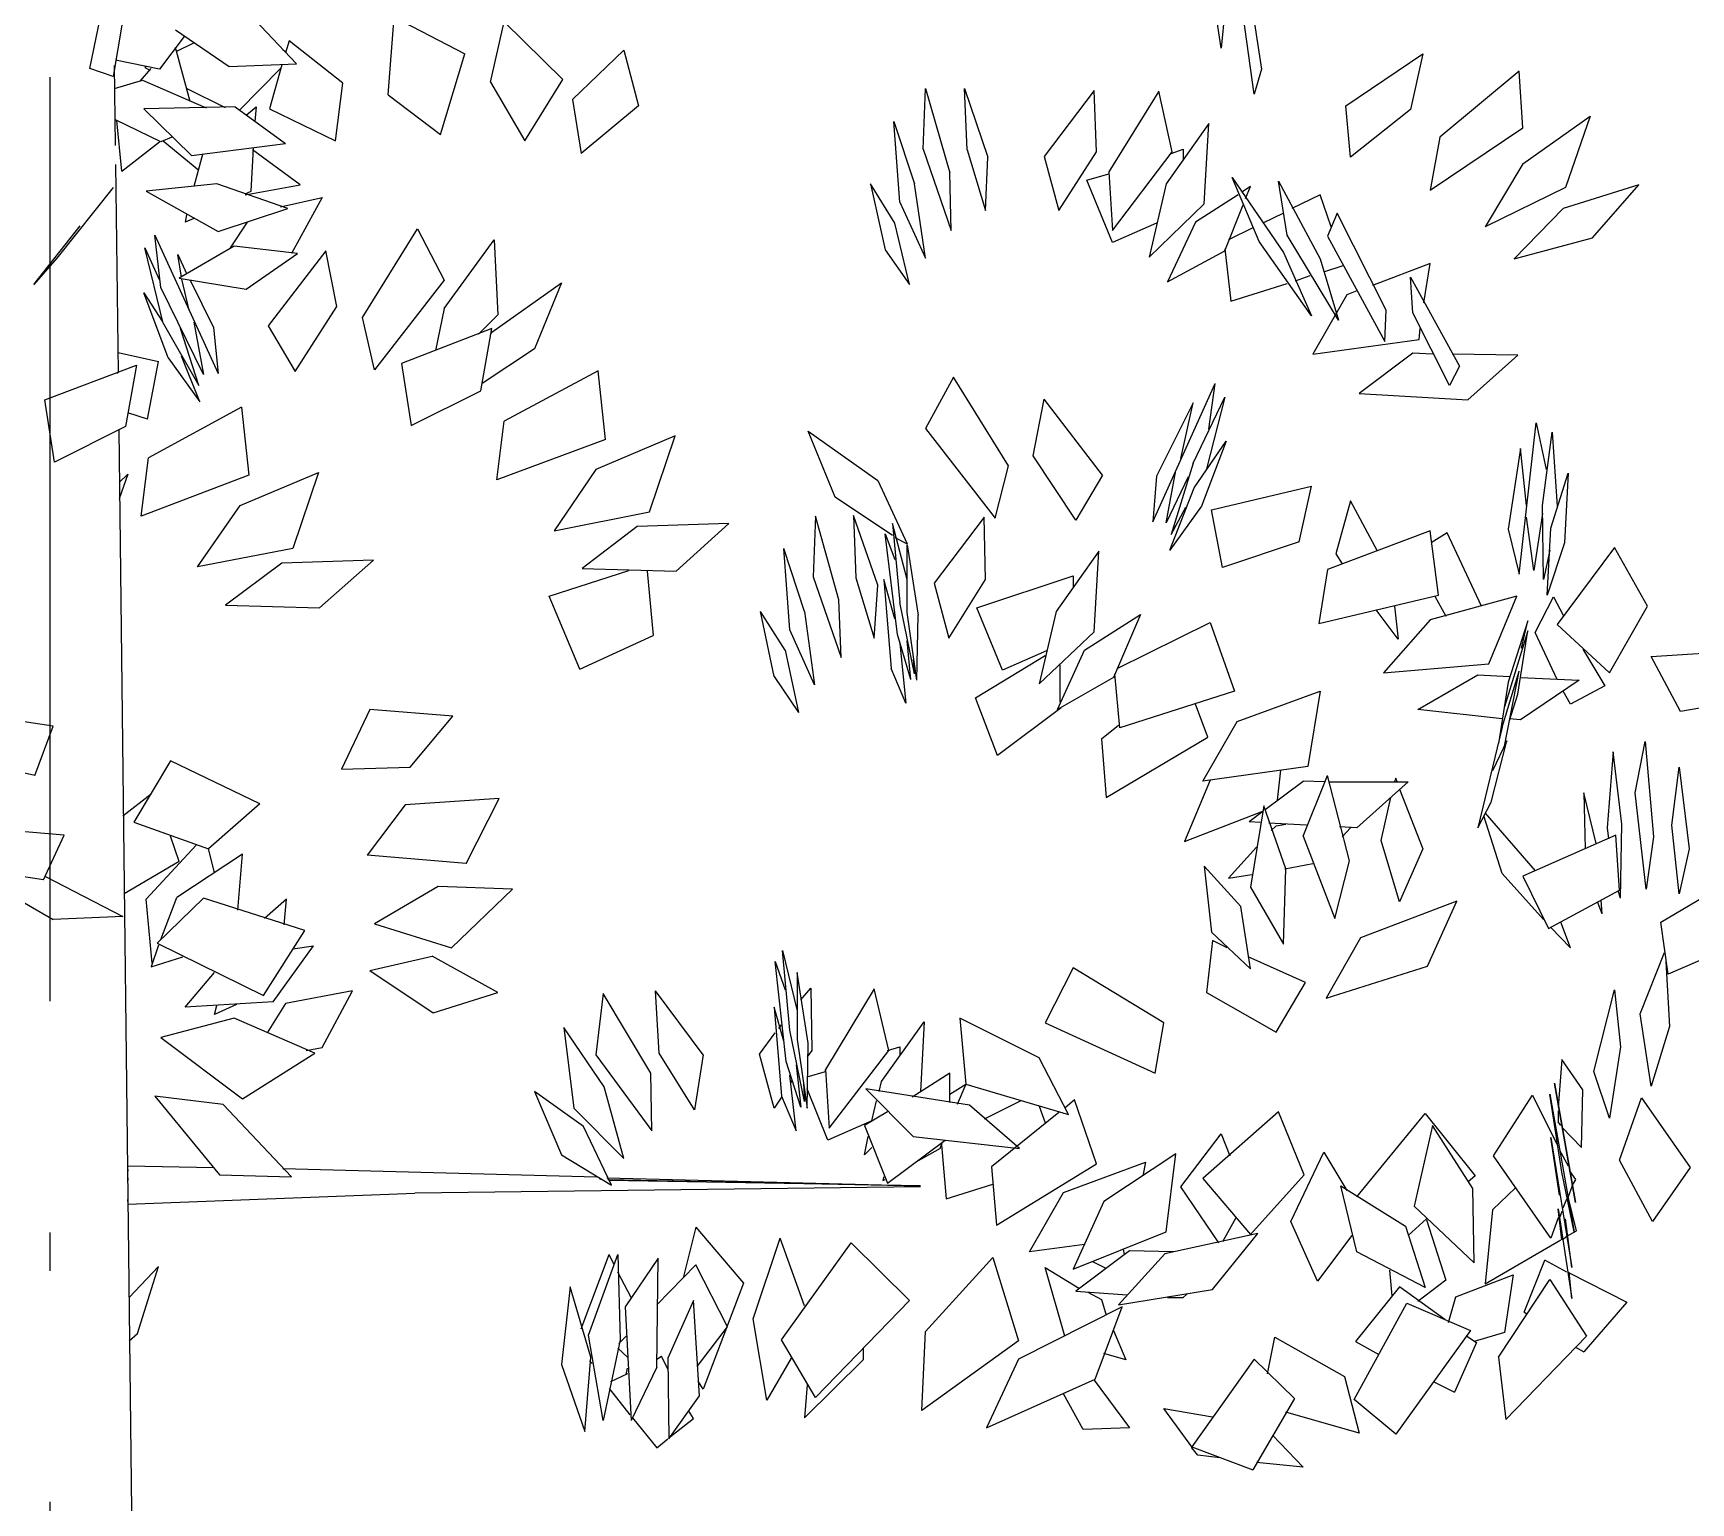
# Model space of a CAD drawing. Header units: millimetres. Extents: x 563079 to 571925, y 2063830 to 2067381.
# Drawn here: x 570927.66 to 570934.12, y 2066931.79 to 2066937.52 of the extents above; entities that cross this region are included whole.
import ezdxf

# ---------------------------------------------------------------- set-up
doc = ezdxf.new("R2010")
doc.units = ezdxf.units.MM
doc.header["$MEASUREMENT"] = 0
doc.linetypes.add('ACAD_ISO10W100', pattern=[18.5, 12, -3, 0.5, -3])
doc.layers.add('moi', color=7, linetype='Continuous')
doc.layers.add('SO', color=48, linetype='Continuous')

# ---------------------------------------------------------------- blocks, each defined once
blk = doc.blocks.new('fsdfasdfsdf')
at = {"color": 99, "linetype": 'ByBlock'}
for p, q in [((593769.5, 2067873.57), (593761.17, 2067928.87)), ((593238.48, 2067908.8), (593230.16, 2067859.75)), ((593781.98, 2067909.7), (593789.12, 2067863.32)), ((593218.86, 2067863.76), (593226.59, 2067901.67)), ((593299.14, 2067887.4), (593319.35, 2067865.99)), ((593363.95, 2067850.83), (593366.92, 2067888.74)), ((593366.92, 2067888.74), (593401.41, 2067870.9)), ((593413.9, 2067857.07), (593420.44, 2067886.51)), ((593448.98, 2067858.41), (593420.44, 2067886.51)), ((593771.28, 2067891.86), (593769.5, 2067873.57)), ((593785.55, 2067851.27), (593780.2, 2067889.63)), ((593264.65, 2067879.37), (593252.75, 2067863.32)), ((593260.48, 2067882.49), (593286.65, 2067864.65)), ((593261.08, 2067872.23), (593269.4, 2067876.25)), ((593315.79, 2067877.14), (593314, 2067871.34)), ((593341.95, 2067856.63), (593315.79, 2067877.14)), ((593267.62, 2067847.71), (593260.48, 2067874.02)), ((593312.81, 2067872.68), (593314, 2067872.23)), ((593389.52, 2067831.65), (593401.41, 2067870.9)), ((593453.74, 2067848.6), (593478.72, 2067872.68)), ((593478.72, 2067872.68), (593485.85, 2067845.48)), ((593830.15, 2067845.48), (593867.61, 2067870.9)), ((593867.61, 2067870.9), (593861.66, 2067843.69)), ((593230.16, 2067859.75), (593218.86, 2067863.76)), ((593231.35, 2067826.3), (593230.75, 2067865.1)), ((593252.75, 2067863.32), (593231.35, 2067867.77)), ((593243.24, 2067857.52), (593248.59, 2067863.76)), ((593246.21, 2067864.65), (593245.62, 2067864.21)), ((593245.62, 2067864.21), (593248, 2067862.87)), ((593286.65, 2067864.65), (593319.35, 2067865.99)), ((593311.62, 2067863.76), (593291.41, 2067843.25)), ((593312.22, 2067865.54), (593306.27, 2067844.14)), ((593789.12, 2067863.32), (593785.55, 2067851.27)), ((593914.59, 2067862.42), (593875.94, 2067830.31)), ((593916.37, 2067834.77), (593914.59, 2067862.42)), ((593230.75, 2067853.95), (593244.43, 2067857.96)), ((593244.43, 2067857.96), (593275.35, 2067844.58)), ((593284.86, 2067844.58), (593265.84, 2067853.95)), ((593338.38, 2067828.53), (593341.95, 2067856.63)), ((593413.9, 2067857.07), (593430.55, 2067828.53)), ((593430.55, 2067828.53), (593448.98, 2067858.41)), ((593624.4, 2067824.51), (593625.59, 2067853.95)), ((593625.59, 2067853.95), (593637.49, 2067812.92)), ((593645.81, 2067824.07), (593644.62, 2067853.95)), ((593644.62, 2067853.95), (593655.92, 2067820.5)), ((593707.65, 2067853.06), (593683.27, 2067820.95)), ((593708.84, 2067823.18), (593707.65, 2067853.06)), ((593739.17, 2067852.61), (593714.79, 2067813.37)), ((593745.71, 2067823.18), (593739.17, 2067852.61)), ((593289.62, 2067845.03), (593245.02, 2067844.14)), ((593245.02, 2067844.14), (593268.21, 2067821.39)), ((593289.62, 2067845.03), (593314, 2067827.19)), ((593294.97, 2067841.02), (593299.73, 2067845.03)), ((593299.73, 2067845.03), (593299.14, 2067837.89)), ((593306.27, 2067844.14), (593338.38, 2067828.53)), ((593363.95, 2067850.83), (593389.52, 2067831.65)), ((593453.74, 2067848.6), (593457.9, 2067822.28)), ((593485.85, 2067845.48), (593457.9, 2067822.28)), ((593832.53, 2067820.5), (593830.15, 2067845.48)), ((593253.35, 2067828.08), (593231.35, 2067838.79)), ((593234.32, 2067813.81), (593231.94, 2067838.34)), ((593613.11, 2067798.65), (593610.13, 2067837.89)), ((593610.13, 2067837.89), (593620.24, 2067807.57)), ((593763.55, 2067837), (593742.74, 2067807.57)), ((593761.17, 2067797.76), (593763.55, 2067837)), ((593861.66, 2067843.69), (593832.53, 2067820.5)), ((593916.37, 2067817.38), (593949.08, 2067840.57)), ((593949.08, 2067840.57), (593937.18, 2067805.78)), ((593234.32, 2067813.81), (593252.75, 2067828.08)), ((593258.7, 2067830.31), (593253.35, 2067828.08)), ((593254.54, 2067828.53), (593271.78, 2067814.26)), ((593871.18, 2067804.45), (593916.37, 2067834.77)), ((593875.94, 2067830.31), (593871.18, 2067804.45)), ((593268.21, 2067821.39), (593314, 2067827.19)), ((593273.57, 2067821.84), (593269.4, 2067806.23)), ((593297.35, 2067804), (593298.54, 2067824.96)), ((593321.14, 2067807.12), (593297.95, 2067824.07)), ((593624.4, 2067824.51), (593638.08, 2067784.82)), ((593645.81, 2067824.07), (593654.73, 2067794.63)), ((593654.73, 2067794.63), (593655.92, 2067820.5)), ((593683.27, 2067820.95), (593690.41, 2067794.63)), ((593690.41, 2067794.63), (593708.84, 2067823.18)), ((593716.57, 2067784.82), (593745.71, 2067823.18)), ((593745.12, 2067822.28), (593751.06, 2067824.51)), ((593751.06, 2067824.51), (593751.06, 2067819.61)), ((593231.35, 2067816.93), (593232.54, 2067715.7)), ((593638.08, 2067784.82), (593637.49, 2067812.92)), ((593704.09, 2067809.35), (593714.79, 2067812.47)), ((593714.79, 2067813.37), (593716.57, 2067784.82)), ((593916.37, 2067817.38), (593897.94, 2067786.61)), ((593230.16, 2067805.78), (593202.8, 2067771.44)), ((593280.7, 2067807.57), (593246.21, 2067804)), ((593246.21, 2067804), (593281.3, 2067784.38)), ((593315.19, 2067795.53), (593280.7, 2067807.57)), ((593294.38, 2067802.22), (593321.14, 2067807.12)), ((593294.38, 2067802.66), (593297.35, 2067804)), ((593598.83, 2067807.57), (593605.97, 2067775.46)), ((593610.73, 2067788.39), (593598.83, 2067807.57)), ((593625.59, 2067771.44), (593620.24, 2067807.57)), ((593716.57, 2067779.02), (593704.09, 2067809.35)), ((593742.74, 2067807.57), (593734.41, 2067771.89)), ((593787.93, 2067779.47), (593774.85, 2067810.69)), ((593774.85, 2067810.69), (593799.82, 2067774.12)), ((593783.77, 2067806.23), (593779.6, 2067803.55)), ((593781.39, 2067800.43), (593783.77, 2067806.23)), ((593801.61, 2067782.59), (593797.44, 2067808.91)), ((593797.44, 2067808.91), (593817.66, 2067771)), ((593937.18, 2067805.78), (593897.94, 2067786.61)), ((593972.86, 2067807.12), (593935.99, 2067795.53)), ((593950.27, 2067781.25), (593972.86, 2067807.12)), ((593281.3, 2067784.38), (593315.19, 2067795.53)), ((593311.62, 2067796.42), (593331.84, 2067800.88)), ((593331.84, 2067800.88), (593316.97, 2067773.67)), ((593613.11, 2067798.65), (593625.59, 2067771.44)), ((593734.41, 2067771.89), (593761.17, 2067797.76)), ((593777.82, 2067802.22), (593757.01, 2067788.84)), ((593771.28, 2067775.01), (593780.2, 2067797.31)), ((593817.66, 2067802.22), (593803.98, 2067795.53)), ((593823.01, 2067786.61), (593817.66, 2067802.22)), ((593935.99, 2067795.53), (593912.21, 2067771)), ((593265.84, 2067792.4), (593265.24, 2067788.84)), ((593269.4, 2067790.62), (593265.24, 2067788.84)), ((593287.24, 2067776.35), (593295.57, 2067788.84)), ((593617.86, 2067758.51), (593610.73, 2067788.39)), ((593737.98, 2067788.39), (593716.57, 2067779.02)), ((593757.01, 2067788.84), (593743.33, 2067759.85)), ((593799.82, 2067793.3), (593789.71, 2067788.39)), ((593825.99, 2067793.3), (593821.23, 2067782.15)), ((593849.77, 2067746.02), (593825.99, 2067793.3)), ((593191.51, 2067758.51), (593214.1, 2067787.05)), ((593253.35, 2067757.17), (593250.38, 2067782.59)), ((593250.38, 2067782.59), (593281.3, 2067715.25)), ((593351.46, 2067742.45), (593378.22, 2067785.71)), ((593378.22, 2067785.71), (593391.3, 2067760.74)), ((593391.3, 2067746.91), (593415.69, 2067780.36)), ((593415.69, 2067780.36), (593417.47, 2067743.79)), ((593784.96, 2067786.16), (593773.06, 2067780.36)), ((593813.5, 2067743.35), (593787.93, 2067779.47)), ((593826.58, 2067741.12), (593801.61, 2067782.59)), ((593821.23, 2067782.15), (593849.18, 2067730.86)), ((593912.21, 2067771), (593950.27, 2067781.25)), ((593202.8, 2067771.44), (593191.51, 2067758.51)), ((593254.54, 2067739.78), (593245.62, 2067776.35)), ((593245.62, 2067776.35), (593252.75, 2067760.74)), ((593261.67, 2067773.23), (593265.84, 2067763.86)), ((593263.46, 2067762.08), (593261.67, 2067773.23)), ((593289.03, 2067777.24), (593262.27, 2067761.63)), ((593319.95, 2067773.67), (593289.03, 2067777.24)), ((593294.97, 2067756.28), (593319.95, 2067773.67)), ((593333.62, 2067775.01), (593305.68, 2067738.44)), ((593338.98, 2067747.81), (593333.62, 2067775.01)), ((593605.97, 2067775.46), (593617.86, 2067758.51)), ((593743.33, 2067759.85), (593771.28, 2067775.01)), ((593771.28, 2067775.9), (593774.25, 2067750.48)), ((593799.82, 2067774.12), (593813.5, 2067743.35)), ((593817.66, 2067771), (593826.58, 2067741.12)), ((593819.45, 2067764.75), (593828.96, 2067767.88)), ((593871.18, 2067768.77), (593843.23, 2067758.06)), ((593868.21, 2067749.59), (593871.18, 2067768.77)), ((593274.16, 2067714.8), (593253.35, 2067757.17)), ((593262.27, 2067761.63), (593294.97, 2067756.28)), ((593263.46, 2067761.19), (593267.03, 2067746.02)), ((593267.62, 2067760.74), (593278.92, 2067737.55)), ((593391.3, 2067760.74), (593357.41, 2067717.03)), ((593414.5, 2067735.32), (593448.39, 2067759.4)), ((593448.39, 2067759.4), (593435.31, 2067727.29)), ((593774.25, 2067750.48), (593801.61, 2067758.96)), ((593805.77, 2067760.29), (593812.9, 2067762.97)), ((593835.5, 2067755.39), (593830.74, 2067753.6)), ((593862.85, 2067744.68), (593861.66, 2067762.08)), ((593861.66, 2067762.08), (593885.45, 2067718.82)), ((593256.92, 2067722.83), (593245.02, 2067754.5)), ((593245.02, 2067754.5), (593253.94, 2067740.67)), ((593318.76, 2067716.14), (593338.98, 2067747.81)), ((593830.74, 2067753.6), (593814.09, 2067724.62)), ((593254.54, 2067739.78), (593271.78, 2067709.45)), ((593269.4, 2067740.22), (593274.16, 2067714.8)), ((593357.41, 2067717.03), (593351.46, 2067742.45)), ((593391.3, 2067746.91), (593387.14, 2067726.4)), ((593417.47, 2067743.79), (593407.95, 2067734.43)), ((593849.18, 2067730.86), (593849.77, 2067746.02)), ((593880.69, 2067709.45), (593862.85, 2067744.68)), ((593271.78, 2067709.45), (593262.86, 2067737.1)), ((593278.92, 2067737.55), (593281.3, 2067715.25)), ((593305.68, 2067738.44), (593318.76, 2067716.14)), ((593414.5, 2067737.1), (593370.49, 2067720.16)), ((593409.14, 2067706.78), (593414.5, 2067737.1)), ((593413.9, 2067733.98), (593414.5, 2067735.32)), ((593814.09, 2067724.62), (593865.83, 2067731.75)), ((593865.83, 2067731.75), (593866.42, 2067737.1)), ((593232.54, 2067725.51), (593252.16, 2067721.05)), ((593272.38, 2067701.42), (593263.46, 2067723.72)), ((593435.31, 2067727.29), (593409.74, 2067710.34)), ((593862.85, 2067725.06), (593836.69, 2067705.44)), ((593872.37, 2067724.62), (593862.85, 2067725.06)), ((593913.99, 2067724.17), (593881.88, 2067724.62)), ((593889.61, 2067702.32), (593913.99, 2067724.17)), ((593196.86, 2067702.32), (593241.46, 2067719.26)), ((593232.54, 2067715.7), (593231.94, 2067715.25)), ((593241.46, 2067719.26), (593236.1, 2067689.38)), ((593246.81, 2067692.95), (593252.16, 2067721.05)), ((593256.92, 2067722.83), (593272.38, 2067701.42)), ((593370.49, 2067720.16), (593375.25, 2067689.83)), ((593466.23, 2067716.59), (593420.44, 2067692.06)), ((593469.8, 2067683.14), (593466.23, 2067716.59)), ((593885.45, 2067718.82), (593880.69, 2067709.45)), ((593375.25, 2067689.83), (593409.14, 2067706.78)), ((593639.27, 2067713.47), (593625.59, 2067688.49)), ((593666.03, 2067670.21), (593639.27, 2067713.47)), ((593736.2, 2067643), (593766.52, 2067710.34)), ((593763.55, 2067688.05), (593766.52, 2067710.34)), ((593201.61, 2067671.99), (593196.86, 2067702.32)), ((593292.59, 2067698.75), (593247.4, 2067674.22)), ((593292.59, 2067698.75), (593296.16, 2067665.75)), ((593677.92, 2067675.11), (593683.27, 2067702.76)), ((593711.82, 2067665.75), (593683.27, 2067702.76)), ((593755.82, 2067700.98), (593737.98, 2067665.3)), ((593749.87, 2067673.77), (593755.82, 2067700.98)), ((593755.82, 2067671.54), (593771.28, 2067703.65)), ((593771.28, 2067703.65), (593762.36, 2067668.87)), ((593836.69, 2067705.44), (593889.61, 2067702.32)), ((593246.81, 2067692.95), (593237.29, 2067696.07)), ((593416.87, 2067663.52), (593420.44, 2067692.06)), ((593914.59, 2067617.58), (593922.91, 2067691.17)), ((593922.91, 2067691.17), (593927.67, 2067668.42)), ((593236.1, 2067689.38), (593201.61, 2067671.99)), ((593244.43, 2066718.04), (593233.13, 2067687.6)), ((593469.8, 2067683.14), (593416.87, 2067663.52)), ((593503.69, 2067684.92), (593465.04, 2067668.42)), ((593491.2, 2067647.91), (593503.69, 2067684.92)), ((593581.59, 2067655.04), (593568.51, 2067687.15)), ((593568.51, 2067687.15), (593602.4, 2067663.07)), ((593625.59, 2067688.49), (593659.49, 2067644.79)), ((593925.89, 2067651.03), (593930.64, 2067686.71)), ((593930.64, 2067686.71), (593933.02, 2067650.58)), ((593698.73, 2067643.89), (593677.92, 2067675.11)), ((593756.41, 2067659.5), (593771.87, 2067682.25)), ((593771.87, 2067682.25), (593759.98, 2067650.58)), ((593915.18, 2067678.68), (593909.24, 2067639.43)), ((593918.16, 2067651.03), (593915.18, 2067678.68)), ((593243.83, 2067645.68), (593247.4, 2067674.22)), ((593292, 2067651.03), (593330.06, 2067667.08)), ((593330.06, 2067667.08), (593317.57, 2067630.07)), ((593465.04, 2067668.42), (593444.82, 2067638.54)), ((593659.49, 2067644.79), (593666.03, 2067670.21)), ((593742.74, 2067642.56), (593747.49, 2067667.98)), ((593755.82, 2067671.54), (593745.12, 2067636.76)), ((593930.05, 2067639.88), (593938.37, 2067666.64)), ((593938.37, 2067666.64), (593936.59, 2067632.74)), ((593237.29, 2067666.19), (593233.13, 2067654.15)), ((593233.13, 2067662.18), (593237.29, 2067666.19)), ((593296.16, 2067665.75), (593243.83, 2067645.68)), ((593602.4, 2067663.07), (593616.67, 2067632.3)), ((593711.82, 2067665.75), (593698.73, 2067643.89)), ((593737.98, 2067665.3), (593736.2, 2067643)), ((593753.44, 2067664.85), (593742.74, 2067642.56)), ((593744.52, 2067629.18), (593756.41, 2067659.5)), ((593764.74, 2067648.8), (593813.5, 2067660.39)), ((593807.55, 2067633.19), (593813.5, 2067660.39)), ((593271.19, 2067621.15), (593292, 2067651.03)), ((593609.54, 2067636.31), (593581.59, 2067655.04)), ((593759.98, 2067650.58), (593744.52, 2067629.18)), ((593832.53, 2067653.26), (593825.39, 2067627.39)), ((593845.61, 2067628.73), (593832.53, 2067653.26)), ((593926.48, 2067614.9), (593925.89, 2067651.03)), ((593444.82, 2067638.54), (593491.2, 2067647.91)), ((593572.08, 2067645.68), (593570.89, 2067616.24)), ((593583.37, 2067605.09), (593572.08, 2067645.68)), ((593590.51, 2067646.12), (593591.7, 2067615.8)), ((593602.4, 2067612.23), (593590.51, 2067646.12)), ((593654.14, 2067645.23), (593629.76, 2067613.12)), ((593654.73, 2067614.9), (593654.14, 2067645.23)), ((593745.12, 2067636.76), (593752.25, 2067650.14)), ((593770.09, 2067620.7), (593764.74, 2067648.8)), ((593921.72, 2067619.36), (593918.16, 2067645.23)), ((593925.89, 2067647.01), (593921.72, 2067619.36)), ((593485.26, 2067640.77), (593458.5, 2067620.26)), ((593529.86, 2067642.11), (593485.26, 2067640.77)), ((593504.29, 2067618.92), (593529.86, 2067642.11)), ((593611.92, 2067588.15), (593605.97, 2067637.2)), ((593605.97, 2067637.2), (593610.73, 2067624.72)), ((593616.67, 2067614.9), (593609.54, 2067642.11)), ((593609.54, 2067642.11), (593613.11, 2067603.75)), ((593610.73, 2067635.42), (593616.67, 2067632.3)), ((593871.18, 2067638.54), (593821.23, 2067619.81)), ((593875.34, 2067607.32), (593871.18, 2067638.54)), ((593879.5, 2067637.65), (593871.77, 2067632.74)), ((593896.15, 2067601.97), (593879.5, 2067637.65)), ((593909.24, 2067639.43), (593914.59, 2067617.58)), ((593928.26, 2067607.32), (593930.05, 2067639.88)), ((593317.57, 2067630.07), (593271.19, 2067621.15)), ((593566.72, 2067599.3), (593556.61, 2067630.07)), ((593559.59, 2067590.38), (593556.61, 2067630.07)), ((593616.67, 2067598.85), (593616.67, 2067631.85)), ((593616.67, 2067631.85), (593622.03, 2067597.51)), ((593710.03, 2067628.73), (593689.22, 2067599.3)), ((593707.65, 2067589.48), (593710.03, 2067628.73)), ((593807.55, 2067633.19), (593770.09, 2067620.7)), ((593825.39, 2067627.39), (593828.36, 2067622.49)), ((593929.45, 2067629.18), (593926.48, 2067614.9)), ((593936.59, 2067632.74), (593928.26, 2067607.32)), ((593960.97, 2067630.51), (593933.02, 2067593.05)), ((593977.02, 2067601.97), (593960.97, 2067630.51)), ((593312.22, 2067622.93), (593284.86, 2067602.42)), ((593356.82, 2067624.27), (593312.22, 2067622.93)), ((593330.65, 2067601.08), (593356.82, 2067624.27)), ((593442.44, 2067606.88), (593481.1, 2067619.36)), ((593458.5, 2067620.26), (593504.29, 2067618.92)), ((593490.02, 2067618.92), (593492.99, 2067587.7)), ((593821.23, 2067619.81), (593817.07, 2067593.5)), ((593570.89, 2067616.24), (593584.56, 2067577)), ((593591.7, 2067615.8), (593600.62, 2067586.36)), ((593600.62, 2067586.36), (593602.4, 2067612.23)), ((593610.73, 2067595.73), (593605.38, 2067614.9)), ((593605.38, 2067614.9), (593608.94, 2067571.64)), ((593629.76, 2067613.12), (593636.89, 2067586.36)), ((593636.89, 2067586.36), (593654.73, 2067614.9)), ((593650.57, 2067601.08), (593697.54, 2067616.69)), ((593697.54, 2067616.69), (593697.54, 2067610.89)), ((593284.86, 2067602.42), (593330.65, 2067601.08)), ((593457.31, 2067571.2), (593442.44, 2067606.88)), ((593584.56, 2067577), (593583.37, 2067605.09)), ((593620.24, 2067568.97), (593613.11, 2067603.75)), ((593817.07, 2067593.5), (593875.34, 2067607.32)), ((593853.93, 2067601.97), (593855.72, 2067585.92)), ((593913.4, 2067606.88), (593871.18, 2067595.28)), ((593873.56, 2067606.88), (593878.91, 2067597.07)), ((593899.72, 2067573.87), (593913.4, 2067606.88)), ((593922.32, 2067589.04), (593931.24, 2067606.43)), ((593931.24, 2067606.43), (593935.99, 2067597.51)), ((593958.59, 2067569.41), (593977.02, 2067601.97)), ((593551.86, 2067567.63), (593545.32, 2067599.3)), ((593557.21, 2067580.56), (593545.32, 2067599.3)), ((593566.72, 2067599.3), (593571.48, 2067563.62)), ((593621.43, 2067565.85), (593616.67, 2067598.85)), ((593621.43, 2067565.85), (593622.03, 2067597.51)), ((593663.06, 2067570.75), (593650.57, 2067601.08)), ((593689.22, 2067599.3), (593680.89, 2067564.06)), ((593702.9, 2067580.56), (593730.25, 2067597.96)), ((593730.25, 2067597.96), (593717.17, 2067567.18)), ((593718.95, 2067571.64), (593764.14, 2067593.94)), ((593764.14, 2067593.94), (593776.04, 2067560.49)), ((593855.72, 2067585.92), (593845.01, 2067600.19)), ((593871.18, 2067595.28), (593848.58, 2067569.41)), ((593918.75, 2067594.84), (593909.24, 2067564.95)), ((593915.78, 2067581.46), (593918.75, 2067594.84)), ((593457.31, 2067571.2), (593492.99, 2067587.7)), ((593571.48, 2067563.62), (593559.59, 2067590.38)), ((593618.46, 2067566.29), (593611.92, 2067588.15)), ((593680.89, 2067564.06), (593707.65, 2067589.48)), ((593918.75, 2067589.93), (593907.45, 2067552.91)), ((593913.99, 2067559.16), (593918.75, 2067589.93)), ((593933.02, 2067566.29), (593922.32, 2067589.04)), ((593933.02, 2067593.05), (593958.59, 2067569.41)), ((593557.21, 2067580.56), (593563.75, 2067550.24)), ((593613.11, 2067583.69), (593616.08, 2067554.7)), ((593618.46, 2067566.29), (593616.67, 2067585.02)), ((593649.97, 2067557.37), (593683.87, 2067577.89)), ((593684.46, 2067580.12), (593663.06, 2067570.75)), ((593689.81, 2067551.58), (593702.9, 2067580.56)), ((593945.51, 2067581.01), (593956.21, 2067563.17)), ((593978.81, 2067577.44), (594006.76, 2067579.23)), ((593616.08, 2067554.7), (593608.94, 2067571.64)), ((593619.65, 2067576.1), (593620.24, 2067568.97)), ((593691, 2067573.43), (593691, 2067555.14)), ((593848.58, 2067569.41), (593899.72, 2067573.87)), ((593906.26, 2067543.1), (593914.59, 2067570.31)), ((593907.45, 2067533.74), (593914.59, 2067570.31)), ((593993.08, 2067550.68), (593978.81, 2067577.44)), ((593551.86, 2067567.63), (593563.75, 2067550.24)), ((593717.17, 2067567.18), (593689.81, 2067551.58)), ((593720.14, 2067542.66), (593717.76, 2067568.97)), ((593865.23, 2067551.58), (593894.37, 2067568.52)), ((593894.37, 2067568.52), (593909.83, 2067567.63)), ((593909.24, 2067564.95), (593904.48, 2067535.07)), ((593915.18, 2067567.18), (593943.72, 2067565.85)), ((593943.72, 2067565.85), (593915.18, 2067546.67)), ((593956.21, 2067563.17), (593939.56, 2067554.25)), ((593660.68, 2067529.28), (593649.97, 2067557.37)), ((593776.04, 2067560.49), (593720.14, 2067542.66)), ((593762.95, 2067538.2), (593757.01, 2067554.25)), ((593777.23, 2067545.78), (593817.66, 2067560.49)), ((593817.66, 2067560.49), (593811.71, 2067523.92)), ((593909.83, 2067546.22), (593913.99, 2067559.16)), ((593939.56, 2067554.25), (593935.99, 2067560.49)), ((594022.22, 2067555.59), (593993.08, 2067550.68)), ((593201.02, 2067543.55), (593148.69, 2067551.13)), ((593355.03, 2067551.58), (593341.36, 2067522.59)), ((593395.47, 2067548.45), (593355.03, 2067551.58)), ((593374.66, 2067523.48), (593395.47, 2067548.45)), ((593691.6, 2067552.47), (593660.68, 2067529.28)), ((593691, 2067552.47), (593691.6, 2067552.47)), ((593760.58, 2067516.79), (593777.23, 2067545.78)), ((593906.26, 2067547.12), (593865.23, 2067551.58)), ((593915.18, 2067546.67), (593909.83, 2067547.12)), ((593192.1, 2067519.46), (593201.02, 2067543.55)), ((593711.22, 2067537.3), (593719.55, 2067543.99)), ((593711.22, 2067537.3), (593713.6, 2067508.76)), ((593713.6, 2067508.76), (593762.95, 2067538.2)), ((593906.26, 2067543.1), (593894.37, 2067494.04)), ((593900.91, 2067506.53), (593908.64, 2067536.41)), ((593908.64, 2067536.41), (593901.51, 2067521.69)), ((593960.37, 2067531.06), (593957.4, 2067494.04)), ((593964.54, 2067495.83), (593960.37, 2067531.06)), ((593971.08, 2067510.99), (593975.84, 2067535.97)), ((593975.84, 2067535.97), (593980, 2067489.58)), ((593192.1, 2067519.46), (593172.48, 2067523.92)), ((593258.11, 2067526.6), (593240.27, 2067496.72)), ((593301.51, 2067505.64), (593258.11, 2067526.6)), ((593341.36, 2067522.59), (593374.66, 2067523.48)), ((593811.71, 2067523.92), (593760.58, 2067516.79)), ((593796.85, 2067507.42), (593798.63, 2067522.14)), ((593988.92, 2067495.38), (593992.49, 2067523.48)), ((593992.49, 2067523.48), (593997.24, 2067483.79)), ((593764.14, 2067517.23), (593751.66, 2067487.35)), ((593790.9, 2067502.96), (593809.34, 2067516.79)), ((593809.34, 2067490.03), (593821.23, 2067519.46)), ((593820.04, 2067516.34), (593809.34, 2067516.79)), ((593831.93, 2067477.99), (593821.23, 2067519.46)), ((593821.82, 2067516.34), (593860.48, 2067516.34)), ((593860.48, 2067516.34), (593835.5, 2067494.04)), ((593854.53, 2067518.13), (593853.93, 2067516.34)), ((593855.12, 2067516.34), (593854.53, 2067518.13)), ((593234.91, 2067499.84), (593248.59, 2067510.55)), ((593301.51, 2067505.64), (593276.54, 2067483.79)), ((593372.28, 2067505.19), (593353.84, 2067480.66)), ((593418.06, 2067508.32), (593372.28, 2067505.19)), ((593402.01, 2067476.65), (593418.06, 2067508.32)), ((593847.39, 2067487.8), (593852.15, 2067508.76)), ((593856.31, 2067512.78), (593867.61, 2067483.79)), ((593894.37, 2067494.04), (593900.91, 2067506.53)), ((593952.05, 2067486.46), (593946.1, 2067510.99)), ((593946.1, 2067510.99), (593946.7, 2067483.79)), ((593976.43, 2067464.16), (593971.08, 2067510.99)), ((593751.66, 2067487.35), (593789.71, 2067502.07)), ((593783.17, 2067497.17), (593789.71, 2067502.07)), ((593783.17, 2067497.17), (593788.52, 2067496.72)), ((593790.31, 2067504.75), (593783.77, 2067465.06)), ((593801.01, 2067473.97), (593790.31, 2067504.75)), ((593906.26, 2067471.74), (593897.34, 2067499.84)), ((593897.94, 2067501.18), (593922.32, 2067473.08)), ((593206.37, 2067490.48), (593173.67, 2067493.15)), ((593196.26, 2067468.62), (593206.37, 2067490.48)), ((593240.27, 2067496.72), (593276.54, 2067483.79)), ((593262.27, 2067477.54), (593258.11, 2067490.03)), ((593811.12, 2067495.38), (593792.69, 2067496.27)), ((593796.25, 2067494.94), (593793.88, 2067492.71)), ((593796.25, 2067494.94), (593801.01, 2067495.83)), ((593809.34, 2067490.03), (593824.8, 2067449.89)), ((593835.5, 2067494.04), (593827.18, 2067494.49)), ((593828.36, 2067489.58), (593832.53, 2067494.04)), ((593961.56, 2067490.48), (593916.37, 2067470.41)), ((593957.4, 2067494.04), (593958, 2067488.69)), ((593963.35, 2067463.72), (593961.56, 2067490.48)), ((593963.94, 2067459.7), (593964.54, 2067495.83)), ((593980, 2067489.58), (593976.43, 2067464.16)), ((593992.49, 2067461.93), (593988.92, 2067495.38)), ((593246.21, 2067459.26), (593270.59, 2067485.57)), ((593293.19, 2067481.11), (593261.08, 2067460.15)), ((593279.51, 2067472.19), (593276.54, 2067483.79)), ((593290.81, 2067453.91), (593293.19, 2067481.11)), ((593786.74, 2067484.68), (593773.06, 2067469.52)), ((593856.31, 2067457.92), (593847.39, 2067487.8)), ((593867.61, 2067483.79), (593856.31, 2067457.92)), ((593997.24, 2067483.79), (593992.49, 2067461.93)), ((593158.21, 2067473.97), (593201.02, 2067449.45)), ((593196.26, 2067468.62), (593161.77, 2067473.97)), ((593262.27, 2067477.54), (593235.51, 2067461.93)), ((593402.01, 2067476.65), (593353.84, 2067480.66)), ((593779.01, 2067455.69), (593761.17, 2067475.31)), ((593761.17, 2067475.31), (593764.74, 2067443.2)), ((593799.82, 2067437.4), (593801.01, 2067473.97)), ((593800.42, 2067473.97), (593814.09, 2067476.65)), ((593824.8, 2067449.89), (593831.93, 2067477.99)), ((593983.57, 2067448.11), (594028.76, 2067474.87)), ((593196.86, 2067470.41), (593234.91, 2067450.78)), ((593388.33, 2067465.5), (593357.41, 2067447.22)), ((593424.6, 2067464.16), (593388.33, 2067465.5)), ((593773.06, 2067469.52), (593784.36, 2067471.3)), ((593783.77, 2067465.06), (593799.82, 2067437.4)), ((593906.26, 2067471.74), (593926.48, 2067449.45)), ((593916.37, 2067470.41), (593928.86, 2067444.99)), ((593249.19, 2067428.04), (593246.21, 2067459.26)), ((593274.16, 2067459.7), (593251.56, 2067437.85)), ((593253.35, 2067439.63), (593261.08, 2067460.15)), ((593323.52, 2067444.09), (593274.16, 2067459.7)), ((593314.6, 2067459.26), (593303.89, 2067449.89)), ((593313.41, 2067446.77), (593314.6, 2067459.26)), ((593394.87, 2067435.62), (593424.6, 2067464.16)), ((593884.26, 2067458.37), (593837.28, 2067440.53)), ((593869.99, 2067426.7), (593884.26, 2067458.37)), ((593928.86, 2067444.99), (593963.35, 2067463.72)), ((593955.02, 2067452.12), (593952.64, 2067457.92)), ((593955.02, 2067452.12), (593954.43, 2067458.81)), ((593963.94, 2067459.7), (593962.75, 2067463.27)), ((593234.91, 2067450.78), (593201.02, 2067449.45)), ((593783.77, 2067425.36), (593779.01, 2067455.69)), ((593303.3, 2067412.43), (593323.52, 2067444.09)), ((593357.41, 2067447.22), (593394.87, 2067435.62)), ((593764.74, 2067443.2), (593783.77, 2067425.36)), ((593837.28, 2067440.53), (593820.63, 2067411.09)), ((593939.56, 2067435.62), (593930.05, 2067445.43)), ((593939.56, 2067435.62), (593934.81, 2067448.11)), ((593987.13, 2067422.69), (593983.57, 2067448.11)), ((594041.25, 2067446.32), (593987.13, 2067422.69)), ((593252.16, 2067436.96), (593248.59, 2067426.26)), ((593251.56, 2067437.85), (593303.3, 2067412.43)), ((593308.06, 2067409.31), (593327.68, 2067436.51)), ((593317.57, 2067435.17), (593327.68, 2067436.51)), ((593559.59, 2067395.48), (593556.02, 2067434.28)), ((593556.02, 2067434.28), (593563.16, 2067404.85)), ((593765.33, 2067439.19), (593762.36, 2067413.77)), ((593772.47, 2067435.62), (593765.33, 2067439.19)), ((593973.46, 2067403.51), (593985.35, 2067433.39)), ((593248.59, 2067426.26), (593264.05, 2067431.16)), ((593249.19, 2067428.04), (593249.19, 2067428.04)), ((593355.03, 2067424.47), (593385.36, 2067431.61)), ((593355.03, 2067424.47), (593385.95, 2067403.96)), ((593417.47, 2067413.77), (593385.36, 2067431.61)), ((593557.8, 2067380.32), (593552.45, 2067428.93)), ((593552.45, 2067428.93), (593557.21, 2067415.11)), ((593697.54, 2067425.81), (593683.87, 2067399.05)), ((593741.55, 2067399.05), (593697.54, 2067425.81)), ((593810.53, 2067418.67), (593782.58, 2067431.16)), ((593820.63, 2067411.09), (593869.99, 2067426.7)), ((593985.94, 2067428.93), (593987.73, 2067397.27)), ((593265.24, 2067406.63), (593279.51, 2067423.58)), ((593568.51, 2067389.24), (593563.16, 2067423.58)), ((593563.16, 2067423.58), (593563.16, 2067391.02)), ((593796.25, 2067394.59), (593810.53, 2067418.67)), ((593308.06, 2067409.31), (593265.24, 2067406.63)), ((593314, 2067408.42), (593305.08, 2067394.14)), ((593346.71, 2067414.66), (593314, 2067408.42)), ((593331.84, 2067387.01), (593346.71, 2067414.66)), ((593385.95, 2067403.96), (593417.47, 2067413.77)), ((593468.61, 2067413.32), (593465.04, 2067383.44)), ((593491.8, 2067374.52), (593468.61, 2067413.32)), ((593517.37, 2067383.44), (593494.18, 2067414.66)), ((593495.96, 2067384.33), (593494.18, 2067414.66)), ((593564.94, 2067410.2), (593569.7, 2067416)), ((593569.7, 2067416), (593570.29, 2067385.67)), ((593600.62, 2067415.55), (593576.83, 2067376.31)), ((593607.75, 2067385.67), (593600.62, 2067415.55)), ((593762.36, 2067413.77), (593796.25, 2067394.59)), ((593950.86, 2067375.41), (593960.97, 2067415.11)), ((593960.97, 2067415.11), (593963.94, 2067387.45)), ((593289.03, 2067401.28), (593253.35, 2067391.91)), ((593290.22, 2067407.97), (593279.51, 2067403.06)), ((593279.51, 2067403.06), (593280.7, 2067407.52)), ((593328.27, 2067384.33), (593289.03, 2067401.28)), ((593556.61, 2067390.13), (593551.86, 2067406.63)), ((593551.86, 2067406.63), (593555.43, 2067363.37)), ((593562.56, 2067406.63), (593563.16, 2067407.52)), ((593680.89, 2067382.1), (593642.24, 2067401.28)), ((593642.24, 2067401.28), (593645.22, 2067369.17)), ((593978.81, 2067368.28), (593973.46, 2067403.51)), ((593449.58, 2067396.82), (593454.34, 2067357.57)), ((593469.2, 2067367.83), (593449.58, 2067396.82)), ((593544.72, 2067383.89), (593552.45, 2067394.14)), ((593554.24, 2067396.37), (593555.43, 2067398.16)), ((593566.72, 2067360.7), (593559.59, 2067395.48)), ((593604.19, 2067370.51), (593625, 2067399.5)), ((593625, 2067399.5), (593623.21, 2067365.6)), ((593683.87, 2067399.05), (593737.39, 2067374.52)), ((593737.39, 2067374.52), (593741.55, 2067399.05)), ((593987.73, 2067397.27), (593978.81, 2067368.28)), ((593253.35, 2067391.91), (593293.19, 2067362.03)), ((593293.19, 2067362.03), (593328.27, 2067384.33)), ((593324.11, 2067385.67), (593331.84, 2067387.01)), ((593513.21, 2067356.68), (593495.96, 2067384.33)), ((593563.16, 2067391.02), (593567.91, 2067357.57)), ((593567.91, 2067357.57), (593568.51, 2067389.24)), ((593570.29, 2067385.67), (593567.91, 2067382.55)), ((593578.62, 2067347.76), (593607.75, 2067385.67)), ((593607.16, 2067385.67), (593613.11, 2067387.45)), ((593613.11, 2067387.45), (593613.11, 2067383)), ((593963.94, 2067387.45), (593958.59, 2067352.67)), ((593465.04, 2067383.44), (593492.39, 2067346.42)), ((593517.37, 2067383.44), (593513.21, 2067356.68)), ((593551.86, 2067357.57), (593544.72, 2067383.89)), ((593564.94, 2067358.02), (593557.8, 2067380.32)), ((593562.56, 2067378.54), (593564.94, 2067358.02)), ((593576.83, 2067375.41), (593576.83, 2067376.31)), ((593576.83, 2067376.31), (593578.62, 2067347.76)), ((593695.17, 2067354.45), (593680.89, 2067382.1)), ((593935.4, 2067381.21), (593933.62, 2067358.02)), ((593945.51, 2067366.49), (593935.4, 2067381.21)), ((593478.72, 2067333.05), (593469.2, 2067367.83)), ((593492.39, 2067346.42), (593491.8, 2067374.52)), ((593562.56, 2067346.42), (593559.59, 2067373.63)), ((593560.18, 2067370.95), (593560.18, 2067370.06)), ((593563.16, 2067374.97), (593563.16, 2067375.41)), ((593566.13, 2067369.62), (593566.72, 2067360.7)), ((593567.91, 2067372.74), (593576.83, 2067375.41)), ((593603, 2067365.6), (593604.19, 2067370.51)), ((593637.49, 2067374.52), (593619.05, 2067362.93)), ((593637.49, 2067360.25), (593637.49, 2067374.52)), ((593637.49, 2067364.26), (593645.22, 2067369.17)), ((593645.22, 2067369.17), (593641.05, 2067359.36)), ((593645.22, 2067369.17), (593695.17, 2067354.45)), ((593931.83, 2067369.62), (593941.94, 2067311.64)), ((593941.94, 2067311.64), (593931.83, 2067369.62)), ((593958.59, 2067352.67), (593950.86, 2067375.41)), ((593250.38, 2067363.37), (593281.89, 2067325.02)), ((593283.68, 2067359.36), (593250.38, 2067363.37)), ((593459.09, 2067348.65), (593435.31, 2067365.6)), ((593435.31, 2067365.6), (593448.39, 2067334.83)), ((593555.43, 2067362.93), (593551.86, 2067357.57)), ((593555.43, 2067363.37), (593562.56, 2067346.42)), ((593578.02, 2067341.96), (593567.91, 2067366.94)), ((593596.46, 2067366.94), (593619.65, 2067343.75)), ((593647, 2067358.91), (593596.46, 2067366.94)), ((593599.43, 2067351.33), (593601.81, 2067361.14)), ((593671.97, 2067361.14), (593654.14, 2067352.22)), ((593698.14, 2067361.59), (593693.38, 2067357.57)), ((593708.84, 2067330.37), (593698.14, 2067361.59)), ((593902.1, 2067334.38), (593921.13, 2067363.82)), ((593921.13, 2067363.82), (593933.02, 2067339.74)), ((593929.45, 2067364.26), (593941.35, 2067297.37)), ((593935.4, 2067326.36), (593929.45, 2067364.26)), ((593944.91, 2067338.4), (593945.51, 2067366.49)), ((593963.35, 2067332.15), (593974.05, 2067362.48)), ((593974.05, 2067362.48), (593997.84, 2067328.59)), ((593316.97, 2067324.13), (593283.68, 2067359.36)), ((593454.34, 2067357.57), (593478.72, 2067333.05)), ((593607.16, 2067355.79), (593595.86, 2067349.1)), ((593671.38, 2067337.95), (593647, 2067358.91)), ((593690.41, 2067355.34), (593657.7, 2067329.03)), ((593680.89, 2067358.47), (593683.87, 2067350.44)), ((593797.44, 2067355.79), (593760.58, 2067323.23)), ((593809.93, 2067325.02), (593797.44, 2067355.79)), ((593835.5, 2067314.31), (593868.8, 2067354.9)), ((593868.8, 2067354.9), (593893.18, 2067324.57)), ((593933.62, 2067356.24), (593933.62, 2067350.88)), ((593472.77, 2067320.11), (593459.09, 2067348.65)), ((593599.43, 2067351.33), (593578.02, 2067341.96)), ((593595.86, 2067349.1), (593607.16, 2067321)), ((593595.86, 2067334.83), (593597.64, 2067343.75)), ((593619.65, 2067343.75), (593671.38, 2067337.95)), ((593749.87, 2067319.22), (593769.5, 2067345.09)), ((593769.5, 2067345.09), (593773.66, 2067334.38)), ((593872.37, 2067349.1), (593863.45, 2067309.85)), ((593891.99, 2067318.33), (593872.37, 2067349.1)), ((593934.81, 2067349.1), (593933.62, 2067350.88)), ((593935.4, 2067348.21), (593944.91, 2067338.4)), ((593595.86, 2067334.83), (593599.43, 2067338.4)), ((593607.16, 2067321), (593635.11, 2067341.96)), ((593632.73, 2067337.95), (593620.84, 2067331.26)), ((593632.73, 2067337.95), (593633.92, 2067341.07)), ((593633.32, 2067339.74), (593635.7, 2067313.42)), ((593803.39, 2067302.27), (593819.45, 2067336.17)), ((593819.45, 2067336.17), (593830.74, 2067317.44)), ((593930.05, 2067343.3), (593940.16, 2067279.97)), ((593934.21, 2067315.21), (593930.05, 2067343.3)), ((593934.21, 2067337.06), (593938.37, 2067329.48)), ((593237.29, 2067329.48), (593278.92, 2067328.59)), ((593237.29, 2067327.69), (593237.29, 2067326.8)), ((593313.41, 2067327.69), (593312.81, 2067328.14)), ((593312.81, 2067328.14), (593465.63, 2067324.13)), ((593448.39, 2067334.83), (593472.77, 2067320.11)), ((593657.7, 2067329.03), (593660.08, 2067300.49)), ((593660.08, 2067300.49), (593708.84, 2067330.37)), ((593692.79, 2067316.54), (593732.63, 2067331.26)), ((593747.49, 2067335.28), (593712.41, 2067312.08)), ((593732.63, 2067331.26), (593731.44, 2067324.57)), ((593742.74, 2067297.37), (593747.49, 2067335.28)), ((593930.05, 2067294.25), (593902.1, 2067334.38)), ((593979.4, 2067302.27), (593963.35, 2067332.15)), ((593997.84, 2067328.59), (593979.4, 2067302.27)), ((593237.29, 2067323.68), (593237.29, 2067322.34)), ((593281.89, 2067325.02), (593316.97, 2067324.13)), ((593467.42, 2067322.79), (593466.82, 2067323.23)), ((593470.39, 2067323.68), (593623.21, 2067319.67)), ((593471.58, 2067322.34), (593470.99, 2067322.79)), ((593470.99, 2067322.79), (593623.21, 2067319.67)), ((593623.21, 2067319.67), (593471.58, 2067322.34)), ((593605.38, 2067324.13), (593604.78, 2067322.34)), ((593604.78, 2067322.34), (593605.97, 2067322.79)), ((593635.7, 2067313.42), (593658.3, 2067320.56)), ((593760.58, 2067323.23), (593783.77, 2067296.03)), ((593783.77, 2067296.03), (593809.93, 2067325.02)), ((593827.77, 2067319.67), (593859.29, 2067300.04)), ((593835.5, 2067287.56), (593827.77, 2067319.67)), ((593893.18, 2067324.57), (593889.61, 2067321.45)), ((593941.35, 2067297.37), (593935.4, 2067326.36)), ((593938.97, 2067327.25), (593941.94, 2067322.79)), ((593941.94, 2067322.79), (593940.16, 2067319.67)), ((593940.16, 2067319.67), (593940.16, 2067319.22)), ((593237.29, 2067310.75), (593377.03, 2067316.1)), ((593237.29, 2067312.08), (593237.29, 2067312.98)), ((593623.21, 2067319.22), (593377.03, 2067316.1)), ((593676.14, 2067287.56), (593692.79, 2067316.54)), ((593712.41, 2067312.08), (593697.54, 2067279.08)), ((593768.31, 2067292.02), (593749.87, 2067319.22)), ((593892.59, 2067282.2), (593891.99, 2067318.33)), ((593901.51, 2067308.07), (593912.8, 2067318.77)), ((593935.99, 2067308.96), (593937.78, 2067313.42)), ((593940.16, 2067319.22), (593938.37, 2067314.31)), ((593942.54, 2067297.81), (593938.37, 2067314.31)), ((593237.29, 2067311.19), (593237.29, 2067310.75)), ((593776.63, 2067304.06), (593770.09, 2067292.46)), ((593869.39, 2067303.61), (593860.48, 2067295.58)), ((593863.45, 2067309.85), (593892.59, 2067282.2)), ((593901.51, 2067308.07), (593897.94, 2067271.95)), ((593933.62, 2067304.06), (593930.05, 2067294.25)), ((593933.62, 2067308.52), (593940.16, 2067264.81)), ((593935.4, 2067293.35), (593933.62, 2067308.52)), ((593934.21, 2067304.06), (593933.62, 2067304.06)), ((593935.4, 2067307.18), (593934.21, 2067304.06)), ((593940.16, 2067279.97), (593937.18, 2067303.61)), ((593513.8, 2067299.6), (593507.85, 2067275.51)), ((593513.8, 2067299.6), (593536.99, 2067272.39)), ((593697.54, 2067279.08), (593742.74, 2067297.37)), ((593787.33, 2067296.48), (593742.14, 2067286.66)), ((593765.33, 2067269.27), (593787.33, 2067296.48)), ((593816.47, 2067273.28), (593803.39, 2067302.27)), ((593833.12, 2067295.58), (593816.47, 2067273.28)), ((593859.29, 2067300.04), (593868.8, 2067270.16)), ((593869.39, 2067303.16), (593878.91, 2067273.73)), ((593937.78, 2067295.14), (593942.54, 2067297.81)), ((593541.75, 2067255), (593554.83, 2067294.25)), ((593566.72, 2067261.24), (593554.83, 2067294.25)), ((593555.43, 2067244.74), (593589.32, 2067292.02)), ((593589.32, 2067292.02), (593617.86, 2067263.92)), ((593702.9, 2067291.12), (593676.14, 2067287.56)), ((593724.9, 2067288), (593698.73, 2067268.38)), ((593722.52, 2067286.22), (593721.92, 2067288.89)), ((593746.3, 2067287.56), (593724.9, 2067288)), ((593868.8, 2067270.16), (593835.5, 2067287.56)), ((593897.94, 2067271.95), (593934.81, 2067293.35)), ((593935.99, 2067293.8), (593937.18, 2067294.69)), ((593937.18, 2067294.69), (593937.78, 2067295.14)), ((593252.16, 2067280.42), (593237.89, 2067265.26)), ((593242.05, 2067247.86), (593252.16, 2067280.42)), ((593457.9, 2067250.09), (593471.58, 2067286.22)), ((593461.47, 2067246.97), (593475.74, 2067286.22)), ((593473.96, 2067281.31), (593471.58, 2067286.22)), ((593475.74, 2067286.22), (593476.93, 2067244.74)), ((593495.37, 2067284.43), (593479.31, 2067260.8)), ((593494.77, 2067231.36), (593495.37, 2067284.43)), ((593513.8, 2067281.31), (593494.77, 2067261.69)), ((593529.26, 2067250.99), (593513.8, 2067281.31)), ((593625.59, 2067248.76), (593658.3, 2067284.88)), ((593658.3, 2067284.88), (593670.79, 2067244.3)), ((593683.87, 2067279.97), (593700.52, 2067269.72)), ((593693.38, 2067246.53), (593683.87, 2067279.97)), ((593713.6, 2067279.53), (593707.06, 2067282.65)), ((593742.14, 2067286.66), (593719.55, 2067261.69)), ((593916.97, 2067258.12), (593927.08, 2067283.54)), ((593937.78, 2067277.74), (593927.08, 2067283.54)), ((593482.28, 2067265.26), (593475.74, 2067277.74)), ((593536.99, 2067272.39), (593517.37, 2067220.66)), ((593852.75, 2067266.15), (593851.56, 2067278.64)), ((593878.91, 2067273.73), (593865.23, 2067263.47)), ((593883.67, 2067265.7), (593911.61, 2067276.41)), ((593904.48, 2067236.27), (593929.45, 2067274.18)), ((593911.61, 2067276.41), (593907.45, 2067248.31)), ((593929.45, 2067274.18), (593947.29, 2067246.53)), ((593940.16, 2067264.81), (593938.97, 2067277.74)), ((593938.97, 2067277.3), (593966.92, 2067263.03)), ((593452.55, 2067270.61), (593448.39, 2067232.7)), ((593462.66, 2067236.27), (593452.55, 2067270.61)), ((593512.61, 2067263.92), (593500.12, 2067235.82)), ((593515.58, 2067217.54), (593512.61, 2067263.92)), ((593617.86, 2067263.92), (593572.08, 2067216.64)), ((593698.73, 2067268.38), (593723.71, 2067266.59)), ((593704.68, 2067267.93), (593711.22, 2067264.36)), ((593711.22, 2067264.36), (593713.6, 2067256.78)), ((593719.55, 2067261.69), (593765.33, 2067269.27)), ((593743.33, 2067265.26), (593751.06, 2067265.26)), ((593751.06, 2067265.26), (593752.85, 2067267.04)), ((593856.31, 2067270.61), (593834.91, 2067243.85)), ((593878.31, 2067254.55), (593856.31, 2067270.61)), ((593880.1, 2067253.22), (593883.67, 2067265.7)), ((593966.92, 2067263.03), (593946.1, 2067238.94)), ((593479.31, 2067260.8), (593482.28, 2067205.5)), ((593548.29, 2067215.31), (593541.75, 2067255)), ((593721.33, 2067260.8), (593670.79, 2067235.38)), ((593708.25, 2067225.56), (593721.33, 2067260.8)), ((593834.31, 2067215.75), (593859.88, 2067262.58)), ((593859.88, 2067262.58), (593890.8, 2067249.2)), ((593918.16, 2067257.23), (593916.97, 2067258.12)), ((593237.89, 2067244.3), (593242.05, 2067247.86)), ((593468.61, 2067205.5), (593461.47, 2067246.97)), ((593514.4, 2067231.81), (593529.26, 2067250.99)), ((593623.81, 2067210.4), (593625.59, 2067248.76)), ((593717.17, 2067249.2), (593723.11, 2067234.93)), ((593890.8, 2067249.2), (593854.53, 2067198.81)), ((593907.45, 2067248.31), (593892.59, 2067243.85)), ((593476.93, 2067244.74), (593468.61, 2067205.5)), ((593475.74, 2067240.73), (593480.5, 2067236.27)), ((593479.91, 2067246.53), (593476.34, 2067242.96)), ((593572.08, 2067216.64), (593555.43, 2067244.74)), ((593595.27, 2067240.73), (593595.27, 2067234.93)), ((593670.79, 2067244.3), (593623.81, 2067210.4)), ((593792.09, 2067228.24), (593795.66, 2067246.08)), ((593795.66, 2067246.08), (593829.55, 2067226.9)), ((593834.91, 2067243.85), (593846.2, 2067237.61)), ((593893.78, 2067243.4), (593883.07, 2067219.32)), ((593889.02, 2067246.53), (593893.78, 2067243.4)), ((593947.29, 2067246.53), (593908.05, 2067205.94)), ((593941.94, 2067241.17), (593946.1, 2067238.94)), ((593448.39, 2067232.7), (593459.69, 2067200.14)), ((593459.69, 2067200.14), (593462.66, 2067236.27)), ((593463.26, 2067233.15), (593462.07, 2067234.48)), ((593479.91, 2067227.79), (593480.5, 2067230.92)), ((593494.77, 2067231.36), (593482.28, 2067205.5)), ((593494.77, 2067235.38), (593497.15, 2067236.71)), ((593500.12, 2067230.47), (593497.15, 2067236.71)), ((593500.12, 2067235.82), (593500.72, 2067196.58)), ((593560.18, 2067235.82), (593548.29, 2067215.31)), ((593595.27, 2067234.93), (593566.72, 2067206.83)), ((593670.79, 2067235.38), (593655.32, 2067201.93)), ((593723.11, 2067234.93), (593712.41, 2067238.05)), ((593785.55, 2067235.38), (593755.22, 2067192.56)), ((593805.17, 2067216.2), (593785.55, 2067235.38)), ((593904.48, 2067236.27), (593908.05, 2067205.94)), ((593480.5, 2067228.24), (593472.18, 2067224.23)), ((593517.37, 2067220.66), (593514.99, 2067224.67)), ((593567.91, 2067222.89), (593566.72, 2067206.83)), ((593655.32, 2067201.93), (593708.25, 2067225.56)), ((593707.65, 2067225.12), (593724.9, 2067201.93)), ((593829.55, 2067226.9), (593836.69, 2067199.25)), ((593872.96, 2067224.23), (593883.07, 2067219.32)), ((593471.58, 2067221.1), (593481.69, 2067208.17)), ((593500.72, 2067196.58), (593515.58, 2067217.54)), ((593702.3, 2067201.04), (593692.79, 2067218.43)), ((593805.17, 2067216.2), (593784.96, 2067181.41)), ((593854.53, 2067198.81), (593834.31, 2067215.75)), ((593482.88, 2067206.83), (593494.77, 2067192.12)), ((593512.61, 2067206.39), (593510.23, 2067210.4)), ((593755.22, 2067192.56), (593741.55, 2067211.29)), ((593741.55, 2067211.29), (593765.33, 2067207.28)), ((593836.69, 2067199.25), (593801.01, 2067209.51)), ((593500.72, 2067197.02), (593512.61, 2067206.39)), ((593724.9, 2067201.93), (593702.3, 2067201.04)), ((593794.47, 2067198.36), (593809.34, 2067182.75)), ((593494.77, 2067192.12), (593500.12, 2067196.58)), ((593755.22, 2067192.12), (593755.22, 2067192.56)), ((593755.22, 2067192.56), (593784.96, 2067181.41)), ((593758.2, 2067188.55), (593755.22, 2067192.12)), ((593768.9, 2067187.21), (593758.2, 2067188.55)), ((593809.34, 2067182.75), (593786.74, 2067184.98))]:
    blk.add_line(p, q, dxfattribs=at)

msp = doc.modelspace()

# ---------------------------------------------------------------- linework, layer by layer
at = {"layer": 'moi', "color": 5, "linetype": 'ACAD_ISO10W100', "ltscale": 0.3}
msp.add_line((570927.72639, 2066878.24444), (570927.72639, 2066944.3703), dxfattribs=at)

# ---------------------------------------------------------------- block references
at = {"layer": 'SO', "color": 5, "xscale": 0.007999999914318323, "yscale": 0.007999999914318323, "zscale": 0.007999999914318323}
msp.add_blockref('fsdfasdfsdf', (566182.13012, 2050394.4683), dxfattribs=at)

doc.saveas('drawing.dxf')
